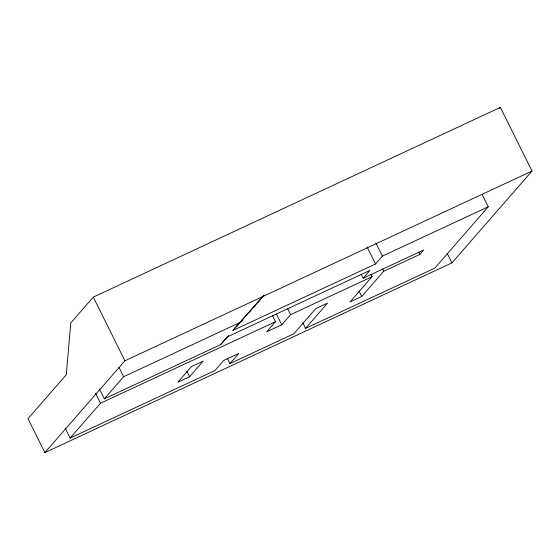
<?xml version="1.0" encoding="UTF-8"?>
<svg xmlns="http://www.w3.org/2000/svg" width="560" height="560" viewBox="0 0 560 560"><rect width="100%" height="100%" fill="white"/><g stroke="black" fill="none" stroke-linecap="round" stroke-linejoin="round"><path stroke-width="0.84" d="M93.31 297.108L70.791 322.938L66.276 374.752L28 418.656L44.863 452.62L451.934 262.892L532 171.066L500.388 107.38L93.31 297.108L124.922 360.787L44.863 452.62M65.156 428.043L70.14 438.074L100.506 403.242L275.485 321.692L272.419 315.518M99.379 388.794L104.356 398.825L123.62 376.733L239.785 322.588L264.047 295.169M189.588 376.733L203.238 361.081L191.485 366.562L177.835 382.214L189.588 376.733L186.907 371.329M104.356 398.825L220.521 344.687L227.318 336.889L369.915 270.424L363.118 278.229L361.2 274.365M482.09 194.355L488.257 206.787L382.382 256.13L375.536 263.984L232.939 330.442L239.785 322.588M227.262 358.19L229.943 363.594L238.777 353.465L223.664 360.507L214.837 370.636L70.14 438.074M275.485 321.692L266.651 331.821L281.764 324.779L290.591 314.65L372.036 276.696L370.881 274.379M302.869 322.952L305.55 328.356L327.593 303.079L315.84 308.553L293.797 333.837L229.943 363.594M499.261 108.668L500.388 107.38M372.036 276.696L349.993 301.973L361.739 296.499L383.782 271.215L419.832 254.415L423.689 249.998L363.118 278.229M488.257 206.787L434.777 268.128L305.55 328.356M232.939 330.442L264.187 295.12M220.521 344.687L228.606 335.545M236.698 326.403L237.853 325.101M240.737 321.832L242.473 319.872M249.403 312.039L250.565 310.73M253.449 307.468L255.185 305.508M258.069 302.246L259.231 300.937M262.115 297.675L263.27 296.366M124.922 360.787L532 171.066M447.335 253.631L451.934 262.892M418.684 252.098L419.832 254.415M375.865 243.005L382.382 256.13M382.634 268.905L383.782 271.215M367.066 246.925L375.536 263.984M359.058 291.095L361.739 296.499M287.525 308.476L290.591 314.65M276.395 313.971L281.764 324.779M119 367.409L123.62 376.733M95.522 393.211L100.506 403.242"/></g></svg>
